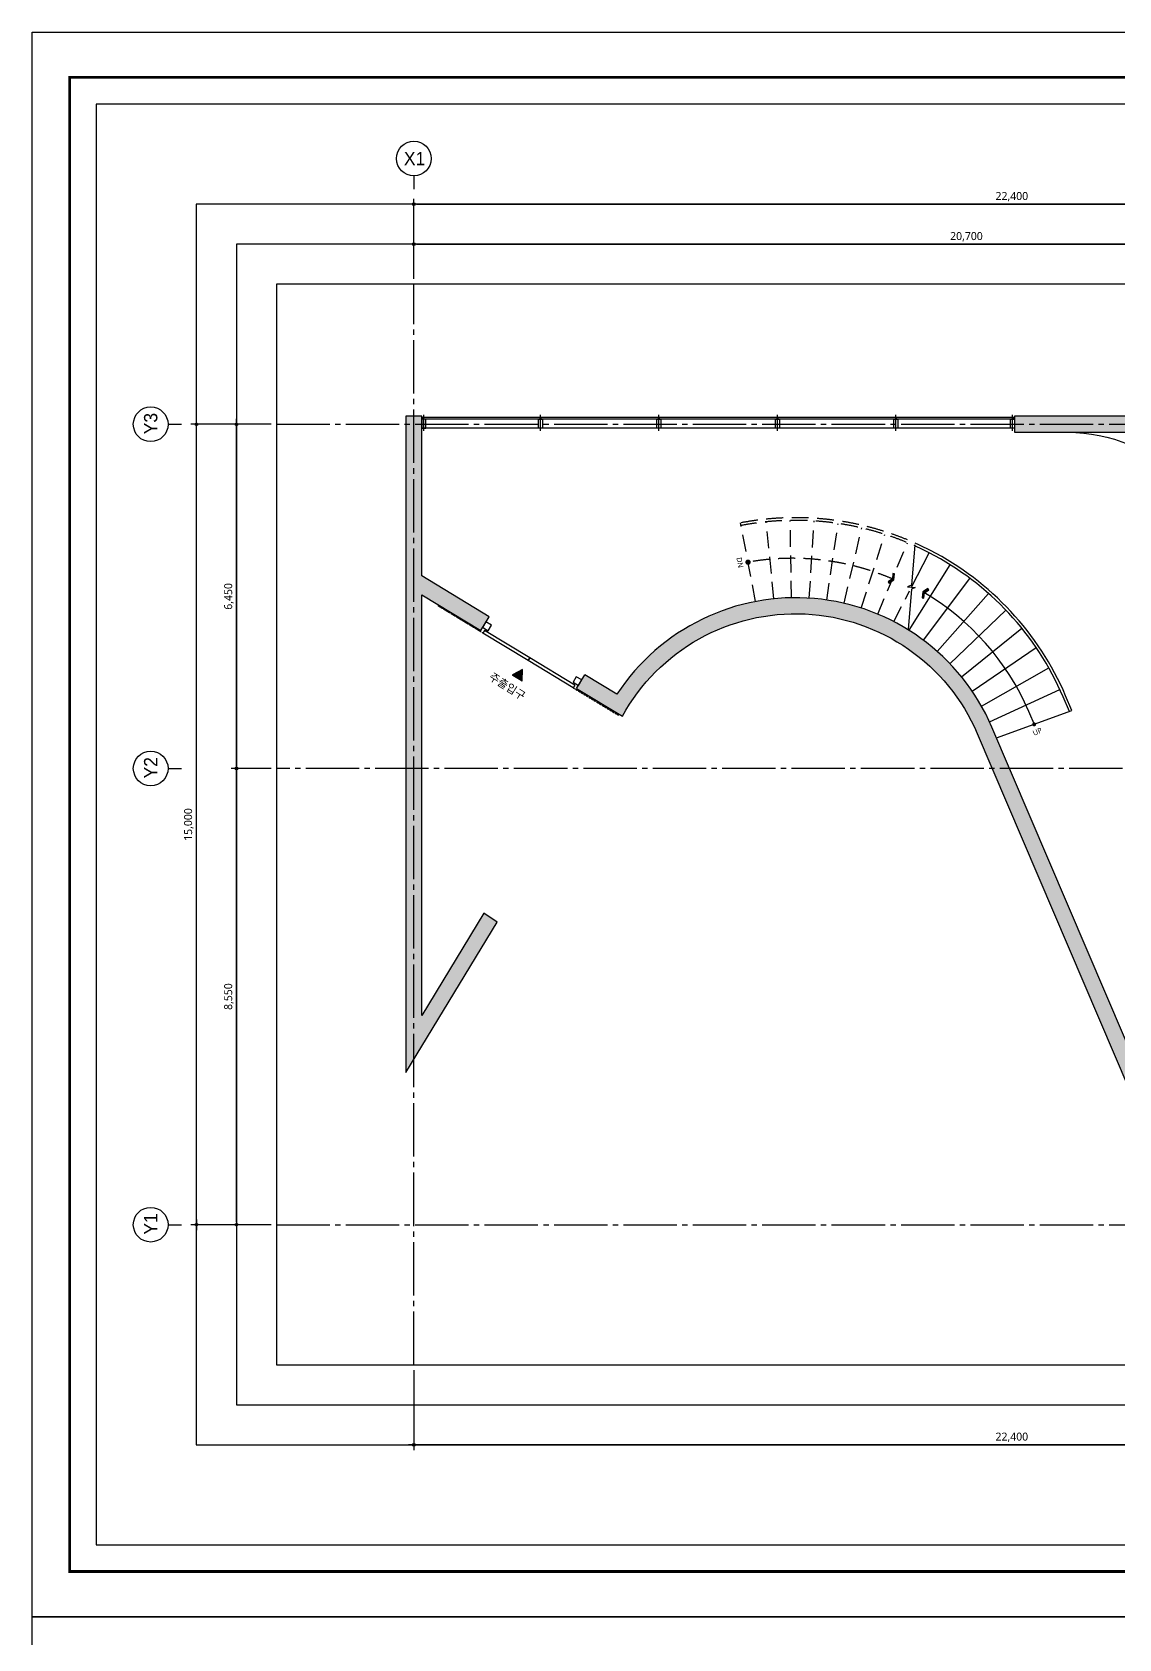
# Model space of a CAD drawing. Header units: millimetres. Extents: x 2135 to 254135, y 1035 to 90135.
# Drawn here: x 2135 to 22489, y 60023 to 90135 of the extents above; entities that cross this region are included whole.
import ezdxf
from ezdxf.enums import TextEntityAlignment as Align

# ---------------------------------------------------------------- set-up
doc = ezdxf.new("R2010")
doc.units = ezdxf.units.MM
for name, pattern in [('CEN3', [26, 20, -2, 2, -2]), ('CENTER2', [28.575, 19.05, -3.175, 3.175, -3.175]), ('HIDDEN2', [4.7625, 3.175, -1.5875]), ('IMPORT-DASHED2 _10_', [3.25, 2, -1.25])]:
    doc.linetypes.add(name, pattern=pattern)
doc.layers.get('Defpoints').update_dxf_attribs({"color": 157})
for name, color, linetype in [('A-01-CNTL', 1, 'CENTER2'), ('A-02-WALL', 2, 'Continuous'), ('A-03-TEXT', 3, 'Continuous'), ('A-04-FRAME', 4, 'Continuous'), ('A-05-ELEV', 5, 'Continuous'), ('A-07-DIM', 7, 'Continuous'), ('A-07-SYM', 7, 'Continuous'), ('A-08-HIDD', 252, 'HIDDEN2'), ('A-251-HACH', 253, 'Continuous'), ('A-TXT1', 3, 'Continuous'), ('AA-DWXM-WIND', 4, 'Continuous'), ('DIM_TED.A', 7, 'Continuous'), ('Dor', 4, 'Continuous'), ('form_TED.A', 40, 'Continuous'), ('WA2(가벽)_TED.A', 7, 'Continuous'), ('입면선', 4, 'Continuous')]:
    doc.layers.add(name, color=color, linetype=linetype)
doc.styles.add('TEXT', font='malgun.ttf')
doc.styles.add('돋움', font='')
doc.styles.add('맑은고딕', font='malgun.ttf')
doc.styles.get('돋움').set_extended_font_data('Dotum')
doc.dimstyles.new('HR-100', dxfattribs={"dimscale": 120, "dimtxt": 3, "dimasz": 1, "dimexe": 2, "dimexo": 2, "dimgap": 1, "dimtad": 1, "dimdec": 0, "dimdsep": 46, "dimlunit": 6, "dimtxsty": '맑은고딕', "dimblk": 'DIMDOT', "dimcen": 2.5, "dimdle": 1.5, "dimclrd": 7, "dimclrt": 3, "dimadec": 0, "dimazin": 0, "dimtfac": 1, "dimtdec": 0, "dimtix": 1, "dimtmove": 2, "dimatfit": 3, "dimfxl": 1, "dimtvp": 1, "dimtolj": 1, "dimtzin": 0, "dimlwd": -1, "dimarcsym": 0})

# ---------------------------------------------------------------- blocks, each defined once
blk = doc.blocks.new('FORM_TED.A')
at = {"layer": 'Defpoints', "color": 143, "ltscale": 100, "true_color": 0x7aafdf}
for points in [[(12, 13.5), (355, 13.5), (355, 283.5), (12, 283.5)], [(30.75, 32.25), (336.25, 32.25), (336.25, 264.75), (30.75, 264.75)], [(38.25, 39.75), (328.75, 39.75), (328.75, 257.25), (38.25, 257.25)], [(45.75, 47.25), (321.25, 47.25), (321.25, 249.75), (45.75, 249.75)]]:
    blk.add_lwpolyline(points, close=True, dxfattribs=at)
at = {"layer": 'form_TED.A', "ltscale": 30}
blk.add_lwpolyline([(420, 0), (0, 0), (0, 297), (420, 297)], close=True, dxfattribs=at)
at = {"layer": 'form_TED.A', "ltscale": 30, "const_width": 0.5}
blk.add_lwpolyline([(407, 8.5), (7, 8.5), (7, 288.5), (407, 288.5)], close=True, dxfattribs=at)
blk = doc.blocks.new('*U5')
at = {"layer": 'AA-DWXM-WIND', "color": 16}
blk.add_line((0, -175), (0, 125), dxfattribs=at)
at = {"layer": 'AA-DWXM-WIND'}
blk.add_lwpolyline([(5, 75), (5, 45), (38, 45), (38, -125), (-38, -125), (-38, 45), (-5, 45), (-5, 75), (5, 75)], dxfattribs=at)
blk = doc.blocks.new('*U21')
at = {"layer": 'AA-DWXM-WIND', "color": 16}
blk.add_line((0, -150), (0, 150), dxfattribs=at)
at = {"layer": 'AA-DWXM-WIND'}
blk.add_lwpolyline([(-38, -100), (-38, 70), (27, 70), (27, 100), (37, 100), (37, -100)], close=True, dxfattribs=at)
blk = doc.blocks.new('Arrow')
h = blk.add_hatch(color=256)
h.dxf.hatch_style = 1
h.paths.add_polyline_path([(-0.34, -0.16), (-0.3, -0.25), (0, -0.11), (0.3, -0.25), (0.34, -0.16), (0, 0)])
blk.add_lwpolyline([(-0.34, -0.16), (-0.3, -0.25), (0, -0.11), (0.3, -0.25), (0.34, -0.16), (0, 0)], close=True)
blk = doc.blocks.new('자동문')
at = {"layer": 'Dor', "linetype": 'IMPORT-DASHED2 _10_', "lineweight": -3}
for p, q in [((227962, 26777), (227962, 27602)), ((227962, 25127), (227962, 24302))]:
    blk.add_line(p, q, dxfattribs=at)
at = {"layer": 'Dor', "lineweight": -3}
for p, q in [((228011, 26777), (227962, 26777)), ((228136, 26827), (228036, 26827)), ((228011, 25127), (227962, 25127))]:
    blk.add_line(p, q, dxfattribs=at)
for points in [[(227961, 25128), (227961, 25952), (227961, 26777)], [(228011, 25128), (228011, 25952), (227961, 25952), (228011, 25952), (228011, 26777)], [(228036, 26828), (228036, 26727), (228136, 26727), (228136, 26828), (228036, 26828)], [(228136, 25078), (228136, 25177), (228037, 25177), (228037, 25078), (228136, 25078)]]:
    blk.add_lwpolyline(points, dxfattribs=at)
for centre, start, end in [((227962, 26777), 90, 180), ((228011, 26777), 0, 90), ((227962, 25128), 180, 270), ((228011, 25128), 270, 0)]:
    blk.add_arc(centre, 0.5, start, end, dxfattribs=at)
blk = doc.blocks.new('DIMDOT')
blk.add_line((-2, 0), (2, 0))
blk.add_circle((0, 0), 0.5)
blk = doc.blocks.new('*D188')
at = {"layer": 'A-07-DIM', "color": 0, "lineweight": -2, "ltscale": 50, "transparency": 16777216}
for p, q in [((9285, 85510), (9285, 86260)), ((29985, 85510), (29985, 86260))]:
    blk.add_line(p, q, dxfattribs=at)
at = {"layer": 'A-07-DIM', "color": 7, "ltscale": 50, "transparency": 16777216}
blk.add_line((9335, 86160), (29935, 86160), dxfattribs=at)
at = {"layer": 'Defpoints', "color": 0, "ltscale": 50, "transparency": 16777216}
for p in [(29985, 86160), (9285, 85410, 0), (29985, 85410, 0)]:
    blk.add_point(p, dxfattribs=at)
at = {"layer": 'A-07-DIM', "color": 7, "ltscale": 50, "transparency": 16777216, "xscale": 50, "yscale": 50, "zscale": 50, "rotation": 180}
blk.add_blockref('DIMDOT', (9285, 86160), dxfattribs=at)
at = {"layer": 'A-07-DIM', "color": 7, "ltscale": 50, "transparency": 16777216, "xscale": 50, "yscale": 50, "zscale": 50}
blk.add_blockref('DIMDOT', (29985, 86160), dxfattribs=at)
at = {"layer": 'A-07-DIM', "color": 3, "ltscale": 50, "transparency": 16777216, "insert": (19635, 86300), "char_height": 150, "attachment_point": 5, "style": '맑은고딕'}
blk.add_mtext('\\A1;20,700', dxfattribs=at)
blk = doc.blocks.new('*D189')
at = {"layer": 'A-07-DIM', "color": 0, "lineweight": -2, "ltscale": 50, "transparency": 16777216}
for p, q in [((9285, 85510), (9285, 87010)), ((31685, 85510), (31685, 87010))]:
    blk.add_line(p, q, dxfattribs=at)
at = {"layer": 'A-07-DIM', "color": 7, "ltscale": 50, "transparency": 16777216}
blk.add_line((9335, 86910), (31635, 86910), dxfattribs=at)
at = {"layer": 'Defpoints', "color": 0, "ltscale": 50, "transparency": 16777216}
for p in [(31685, 86910), (9285, 85410, 0), (31685, 85410, 0)]:
    blk.add_point(p, dxfattribs=at)
at = {"layer": 'A-07-DIM', "color": 7, "ltscale": 50, "transparency": 16777216, "xscale": 50, "yscale": 50, "zscale": 50, "rotation": 180}
blk.add_blockref('DIMDOT', (9285, 86910), dxfattribs=at)
at = {"layer": 'A-07-DIM', "color": 7, "ltscale": 50, "transparency": 16777216, "xscale": 50, "yscale": 50, "zscale": 50}
blk.add_blockref('DIMDOT', (31685, 86910), dxfattribs=at)
at = {"layer": 'A-07-DIM', "color": 3, "ltscale": 50, "transparency": 16777216, "insert": (20485, 87050), "char_height": 150, "attachment_point": 5, "style": '맑은고딕'}
blk.add_mtext('\\A1;22,400', dxfattribs=at)
blk = doc.blocks.new('*D191')
at = {"layer": 'A-07-DIM', "color": 0, "lineweight": -2, "ltscale": 50, "transparency": 16777216}
for p, q in [((6610, 82785), (5110, 82785)), ((6610, 67785), (5110, 67785))]:
    blk.add_line(p, q, dxfattribs=at)
at = {"layer": 'A-07-DIM', "color": 7, "ltscale": 50, "transparency": 16777216}
blk.add_line((5210, 67835), (5210, 82735), dxfattribs=at)
at = {"layer": 'Defpoints', "color": 0, "ltscale": 50, "transparency": 16777216}
for p in [(5210, 82785), (6710, 82785, 0), (6710, 67785, 0)]:
    blk.add_point(p, dxfattribs=at)
at = {"layer": 'A-07-DIM', "color": 7, "ltscale": 50, "transparency": 16777216, "xscale": 50, "yscale": 50, "zscale": 50}
for p, rotation in [((5210, 82785), 90), ((5210, 67785), 270)]:
    blk.add_blockref('DIMDOT', p, dxfattribs=dict(at, rotation=rotation))
at = {"layer": 'A-07-DIM', "color": 3, "ltscale": 50, "transparency": 16777216, "insert": (5069, 75285), "char_height": 150, "attachment_point": 5, "rotation": 90, "style": '맑은고딕'}
blk.add_mtext('\\A1;15,000', dxfattribs=at)
blk = doc.blocks.new('*D192')
at = {"layer": 'A-07-DIM', "color": 0, "lineweight": -2, "ltscale": 50, "transparency": 16777216}
for p, q in [((6610, 76335), (5860, 76335)), ((6610, 67785), (5860, 67785))]:
    blk.add_line(p, q, dxfattribs=at)
at = {"layer": 'A-07-DIM', "color": 7, "ltscale": 50, "transparency": 16777216}
blk.add_line((5960, 67835), (5960, 76285), dxfattribs=at)
at = {"layer": 'Defpoints', "color": 0, "ltscale": 50, "transparency": 16777216}
for p in [(5960, 76335), (6710, 76335, 0), (6710, 67785, 0)]:
    blk.add_point(p, dxfattribs=at)
at = {"layer": 'A-07-DIM', "color": 7, "ltscale": 50, "transparency": 16777216, "xscale": 50, "yscale": 50, "zscale": 50}
for p, rotation in [((5960, 76335), 90), ((5960, 67785), 270)]:
    blk.add_blockref('DIMDOT', p, dxfattribs=dict(at, rotation=rotation))
at = {"layer": 'A-07-DIM', "color": 3, "ltscale": 50, "transparency": 16777216, "insert": (5820, 72060), "char_height": 150, "attachment_point": 5, "rotation": 90, "style": '맑은고딕'}
blk.add_mtext('\\A1;8,550', dxfattribs=at)
blk = doc.blocks.new('*D193')
at = {"layer": 'A-07-DIM', "color": 0, "lineweight": -2, "ltscale": 50, "transparency": 16777216}
for p, q in [((6610, 82785), (5860, 82785)), ((6610, 76335), (5860, 76335))]:
    blk.add_line(p, q, dxfattribs=at)
at = {"layer": 'A-07-DIM', "color": 7, "ltscale": 50, "transparency": 16777216}
blk.add_line((5960, 76385), (5960, 82735), dxfattribs=at)
at = {"layer": 'Defpoints', "color": 0, "ltscale": 50, "transparency": 16777216}
for p in [(5960, 82785), (6710, 82785, 0), (6710, 76335, 0)]:
    blk.add_point(p, dxfattribs=at)
at = {"layer": 'A-07-DIM', "color": 7, "ltscale": 50, "transparency": 16777216, "xscale": 50, "yscale": 50, "zscale": 50}
for p, rotation in [((5960, 82785), 90), ((5960, 76335), 270)]:
    blk.add_blockref('DIMDOT', p, dxfattribs=dict(at, rotation=rotation))
at = {"layer": 'A-07-DIM', "color": 3, "ltscale": 50, "transparency": 16777216, "insert": (5820, 79560), "char_height": 150, "attachment_point": 5, "rotation": 90, "style": '맑은고딕'}
blk.add_mtext('\\A1;6,450', dxfattribs=at)
blk = doc.blocks.new('*D197')
at = {"layer": 'A-07-DIM', "color": 0, "lineweight": -2, "ltscale": 50, "transparency": 16777216}
for p, q in [((9285, 65060), (9285, 63560)), ((31685, 65060), (31685, 63560))]:
    blk.add_line(p, q, dxfattribs=at)
at = {"layer": 'A-07-DIM', "color": 7, "ltscale": 50, "transparency": 16777216}
blk.add_line((31635, 63660), (9335, 63660), dxfattribs=at)
at = {"layer": 'Defpoints', "color": 0, "ltscale": 50, "transparency": 16777216}
for p in [(9285, 65160), (31685, 65160, 0), (9285, 63660)]:
    blk.add_point(p, dxfattribs=at)
at = {"layer": 'A-07-DIM', "color": 7, "ltscale": 50, "transparency": 16777216, "xscale": 50, "yscale": 50, "zscale": 50, "rotation": 180}
blk.add_blockref('DIMDOT', (9285, 63660), dxfattribs=at)
at = {"layer": 'A-07-DIM', "color": 7, "ltscale": 50, "transparency": 16777216, "xscale": 50, "yscale": 50, "zscale": 50}
blk.add_blockref('DIMDOT', (31685, 63660), dxfattribs=at)
at = {"layer": 'A-07-DIM', "color": 3, "ltscale": 50, "transparency": 16777216, "insert": (20485, 63800), "char_height": 150, "attachment_point": 5, "style": '맑은고딕'}
blk.add_mtext('\\A1;22,400', dxfattribs=at)

msp = doc.modelspace()

# ---------------------------------------------------------------- hatches: boundary and pattern name
at = {"layer": 'A-07-SYM', "linetype": 'ByBlock'}
h = msp.add_hatch(dxfattribs=at)
h.set_pattern_fill('ANSI31', color=256, scale=0.25, angle=-31.24187)
h.set_pattern_definition([(13.758134121, (-251389.7569, 848832.327044), (-0.0074319933949, 0.0303533848883), [])])
h.paths.add_polyline_path([(11311.1, 77979), (11317, 78192.6), (11130.2, 78088.7)])
at = {"layer": 'A-251-HACH'}
h = msp.add_hatch(color=256, dxfattribs=at)
h.dxf.hatch_style = 1
h.paths.add_polyline_path([(31834.6, 82935.4), (20534.6, 82935.4), (20534.6, 82635.4), (31534.6, 82635.4), (31534.6, 77383.4), (30084.6, 77383.4), (30084.6, 79035.4), (29884.6, 79035.4), (29884.6, 76235.4), (31534.6, 76235.4), (31534.6, 71935.4), (31834.6, 71935.4)])
h.paths.add_polyline_path([(31534.6, 77183.4), (31534.6, 76435.4), (30084.6, 76435.4), (30084.6, 77183.4)], flags=16)
h.paths.add_polyline_path([(20112.8, 77107.3, 0.598768), (13088.1, 77726.3), (12487.5, 78090.6), (12331.9, 77834.1), (13190, 77313.6, -0.625685), (19837, 76989.4), (23834.6, 67635.4), (24134.6, 67635.4), (24134.6, 67935.4), (24032.7, 67935.4)])
h.paths.add_polyline_path([(10846.2, 73456.8), (10596.5, 73623.6), (9434.6, 71708.3), (9434.6, 79591.7), (10536.6, 78923.2), (10692.2, 79179.7), (9434.6, 79942.6), (9434.6, 82935.4), (9134.6, 82935.4), (9134.6, 70635.4)])

# ---------------------------------------------------------------- linework, layer by layer
msp.add_line((9134.6, 82313.1), (9134.6, 82313.1))
for p in [(11654.6, 82710.4), (13874.6, 82710.4), (16094.6, 82710.4), (18314.6, 82710.4)]:
    msp.add_point(p)
at = {"layer": 'A-01-CNTL', "linetype": 'CEN3', "ltscale": 50}
for p, q in [((9284.6, 65160.4), (9284.6, 85410.4)), ((6709.6, 82785.4), (34259.6, 82785.4)), ((34259.6, 76335.4), (6709.6, 76335.4)), ((6709.6, 67785.4), (34259.6, 67785.4))]:
    msp.add_line(p, q, dxfattribs=at)
at = {"layer": 'A-02-WALL'}
for p, q in [((12331.9, 77834.1), (12487.5, 78090.6)), ((10846.2, 73456.8), (10596.5, 73623.6))]:
    msp.add_line(p, q, dxfattribs=at)
for points in [[(10536.6, 78923.2), (10692.2, 79179.7), (9434.6, 79942.6), (9434.6, 82935.4), (9134.6, 82935.4), (9134.6, 70635.4), (10846.2, 73456.8)], [(31534.6, 71935.4), (31834.6, 71935.4), (31834.6, 82935.4), (20534.6, 82935.4), (20534.6, 82635.4)], [(20534.6, 82635.4), (31534.6, 82635.4)], [(10596.5, 73623.6), (9434.6, 71708.3), (9434.6, 79591.7), (10536.6, 78923.2)]]:
    msp.add_lwpolyline(points, dxfattribs=at)
for points in [[(24134.6, 67935.4), (24032.7, 67935.4), (20112.8, 77107.3, 0.598768), (13088.1, 77726.3), (12487.5, 78090.6)], [(12331.9, 77834.1), (13190, 77313.6, -0.625685), (19837, 76989.4), (23834.6, 67635.4), (24134.6, 67635.4)]]:
    msp.add_lwpolyline(points, format="xyb", dxfattribs=at)
at = {"layer": 'A-04-FRAME'}
for p, q in [((20534.6, 82910.4), (9444.6, 82910.4)), ((20534.6, 82880.4), (9444.6, 82880.4))]:
    msp.add_line(p, q, dxfattribs=at)
at = {"layer": 'A-05-ELEV', "ltscale": 100}
msp.add_line((20459.6, 82710.4), (9434.6, 82710.4), dxfattribs=at)
msp.add_lwpolyline([(21534.6, 82635.4, -0.4142136), (24534.6, 79635.4), (24534.6, 78285.4, 0.4142136), (27534.6, 75285.4), (28534.6, 75285.4, -0.4142136), (31534.6, 72285.4)], format="xyb", dxfattribs=at)
at = {"layer": 'A-07-SYM', "ltscale": 50}
for p, q in [((9284.6, 87440.4), (9284.6, 87190.4)), ((4679.6, 82785.4), (4929.6, 82785.4)), ((4679.6, 76335.4), (4929.6, 76335.4)), ((4679.6, 67785.4), (4929.6, 67785.4))]:
    msp.add_line(p, q, dxfattribs=at)
at = {"layer": 'A-07-SYM', "linetype": 'ByBlock'}
msp.add_lwpolyline([(11317, 78192.6), (11130.2, 78088.7), (11311.1, 77979)], close=True, dxfattribs=at)
at = {"layer": 'A-07-SYM', "ltscale": 50}
for centre in [(9284.6, 87765.4), (4354.6, 82785.4), (4354.6, 76335.4), (4354.6, 67785.4)]:
    msp.add_circle(centre, 325, dxfattribs=at)
at = {"layer": 'A-08-HIDD', "ltscale": 100}
for p, q in [((15684.6, 79464.4), (15403.4, 80937.8)), ((16029.9, 79514.8), (15883.2, 80957.4)), ((16359.9, 79534.7), (16332.8, 80984.4)), ((16690.4, 79527.2), (16783.2, 80974.2)), ((17019.2, 79492.4), (17231.1, 80926.9)), ((17344, 79430.6), (17673.6, 80842.7)), ((17662.5, 79342.2), (18107.7, 80722.2)), ((17972.7, 79227.8), (18530.3, 80566.4)), ((18272.4, 79088.2), (18569.3, 79662.1))]:
    msp.add_line(p, q, dxfattribs=at)
for points in [[(18961.5, 80420.5, 0.1680509), (15403.4, 80937.8)], [(18938.6, 80376.1, 0.1680509), (15412.8, 80888.7, 0.1680509)]]:
    msp.add_lwpolyline(points, format="xyb", dxfattribs=at)
at = {"layer": 'A-08-HIDD', "ltscale": 100, "const_width": 50}
msp.add_lwpolyline([(15544, 80176.1, 1), (15544, 80226.1, 1)], format="xyb", close=True, dxfattribs=at)
at = {"layer": 'A-08-HIDD', "ltscale": 100}
msp.add_arc((16371.7, 75524.1), 4749.7, 66.36064, 100.12362, dxfattribs=at)
at = {"layer": 'DIM_TED.A', "linetype": 'Continuous'}
msp.add_lwpolyline([(18669.9, 80526.3), (18608.4, 79768), (18533.7, 79738), (18677.2, 79726.3), (18602.6, 79696.3), (18541.1, 78938)], dxfattribs=at)
msp.add_lwpolyline([(20920.4, 77126.1), (20802.5, 77402.1, 0.1616455), (18819, 79643.6, 0.1616455)], format="xyb", dxfattribs=at)
msp.add_lwpolyline([(20927.3, 77173.6, 1), (20881.3, 77153.9, 1)], format="xyb", close=True, dxfattribs=at)
at = {"layer": '입면선'}
for p, q in [((18559.5, 78924.3), (19329.8, 80152.8)), ((18605.5, 79732.2), (18938.6, 80376.1)), ((18832.1, 78737.3), (19701.2, 79898)), ((19088.3, 78528.4), (20050.3, 79613.3)), ((19326.4, 78299), (20374.7, 79300.8)), ((19544.8, 78050.8), (20672.2, 78962.6)), ((19741.9, 77785.3), (20940.7, 78600.9)), ((19916.4, 77504.5), (21178.5, 78218.4)), ((20067.1, 77210.3), (21383.8, 77817.5)), ((20198.6, 76906.6), (21610.1, 77420.9))]:
    msp.add_line(p, q, dxfattribs=at)
for points in [[(21610.1, 77420.9), (21492.1, 77696.8, 0.1741172), (18961.5, 80420.5, 0.1738419)], [(21564.1, 77401.2), (21446.2, 77677.2, 0.1741172), (18938.6, 80376.1, 0.1741172)]]:
    msp.add_lwpolyline(points, format="xyb", dxfattribs=at)

# ---------------------------------------------------------------- block references
at = {"xscale": 1.199999999999999, "yscale": 1.199999999999999, "zscale": 1.199999999999999, "rotation": 58.75813412087486}
msp.add_blockref('자동문', (-103829.8, -171677.5), dxfattribs=at)
at = {"layer": 'A-04-FRAME'}
msp.add_blockref('*U21', (20497.1, 82810.4), dxfattribs=at)
at = {"layer": 'A-08-HIDD', "ltscale": 100, "xscale": 299.9999999999998, "yscale": 299.9999999999998, "zscale": 299.9999999999998, "rotation": 239.8937672813681}
msp.add_blockref('Arrow', (18276.2, 79871), dxfattribs=at)
at = {"layer": 'DIM_TED.A', "linetype": 'Continuous', "xscale": 300, "yscale": 300, "zscale": 300, "rotation": 58.45941686485267}
msp.add_blockref('Arrow', (18819.1, 79644.3), dxfattribs=at)
at = {"layer": 'WA2(가벽)_TED.A', "xscale": 100, "yscale": 100, "zscale": 100}
for p in [(2134.6, 60435.4), (2134.6, 30735.4)]:
    msp.add_blockref('FORM_TED.A', p, dxfattribs=at)
at = {"layer": '입면선', "xscale": -1}
msp.add_blockref('*U21', (9472.1, 82810.4), dxfattribs=at)
at = {"layer": '입면선'}
for p in [(11654.6, 82835.4), (13874.6, 82835.4), (16094.6, 82835.4), (18314.6, 82835.4)]:
    msp.add_blockref('*U5', p, dxfattribs=at)

# ---------------------------------------------------------------- texts
at = {"layer": 'A-03-TEXT', "ltscale": 50, "style": '돋움'}
msp.add_text('X1', height=250, dxfattribs=at).set_placement((9298.2, 87765.4), align=Align.MIDDLE_CENTER)
for s, p in [('Y3', (4354.6, 82798.9)), ('Y2', (4354.6, 76348.9)), ('Y1', (4354.6, 67798.9))]:
    msp.add_text(s, height=250, rotation=90, dxfattribs=at).set_placement(p, align=Align.MIDDLE_CENTER)
at = {"layer": 'A-03-TEXT', "ltscale": 50, "insert": (10756.8, 78141.4), "char_height": 150, "attachment_point": 1, "rotation": 327.55694, "style": 'TEXT'}
msp.add_mtext_dynamic_manual_height_columns('주출입구', width=2077.749, gutter_width=12.5, heights=[0], dxfattribs=at)
at = {"layer": 'A-08-HIDD', "ltscale": 100, "style": 'TEXT'}
msp.add_text('DN', height=100, rotation=279.30585, dxfattribs=at).set_placement((15391.7, 80194.1), align=Align.MIDDLE_CENTER)
at = {"layer": 'A-TXT1', "style": 'TEXT'}
msp.add_text('UP', height=100, rotation=23.21539, dxfattribs=at).set_placement((20963.5, 77025.9), align=Align.MIDDLE_CENTER)

# ---------------------------------------------------------------- dimensions: what is measured, and where the dimension line sits
at = {"layer": 'A-07-DIM', "ltscale": 50}
for base, p2, picture, middle in [((31684.6, 86910.4, 0), (31684.6, 85410.4), '*D189', (20484.6, 87050.4, 0)), ((29984.6, 86160.4, 0), (29984.6, 85410.4), '*D188', (19634.6, 86300.4, 0))]:
    dim = msp.add_linear_dim(base=base, p1=(9284.6, 85410.4), p2=p2, dimstyle='HR-100', override={"dimscale": 50}, dxfattribs=at)
    dim.commit()
    dim.dimension.update_dxf_attribs({"geometry": picture, "text_midpoint": middle})
for base, p1, p2, angle, picture, middle in [((5209.6, 82785.4, 0), (6709.6, 67785.4), (6709.6, 82785.4), 90, '*D191', (5069.2, 75285.4, 0)), ((5959.6, 82785.4, 0), (6709.6, 76335.4), (6709.6, 82785.4), 90, '*D193', (5819.6, 79560.4, 0)), ((5959.6, 76335.4, 0), (6709.6, 67785.4), (6709.6, 76335.4), 90, '*D192', (5819.6, 72060.4, 0)), ((9284.6, 63660.4), (31684.6, 65160.4, 0), (9284.6, 65160.4), 180, '*D197', (20484.6, 63800.4))]:
    dim = msp.add_linear_dim(base=base, p1=p1, p2=p2, angle=angle, dimstyle='HR-100', override={"dimscale": 50}, dxfattribs=at)
    dim.commit()
    dim.dimension.update_dxf_attribs({"geometry": picture, "text_midpoint": middle})

doc.saveas('drawing.dxf')
